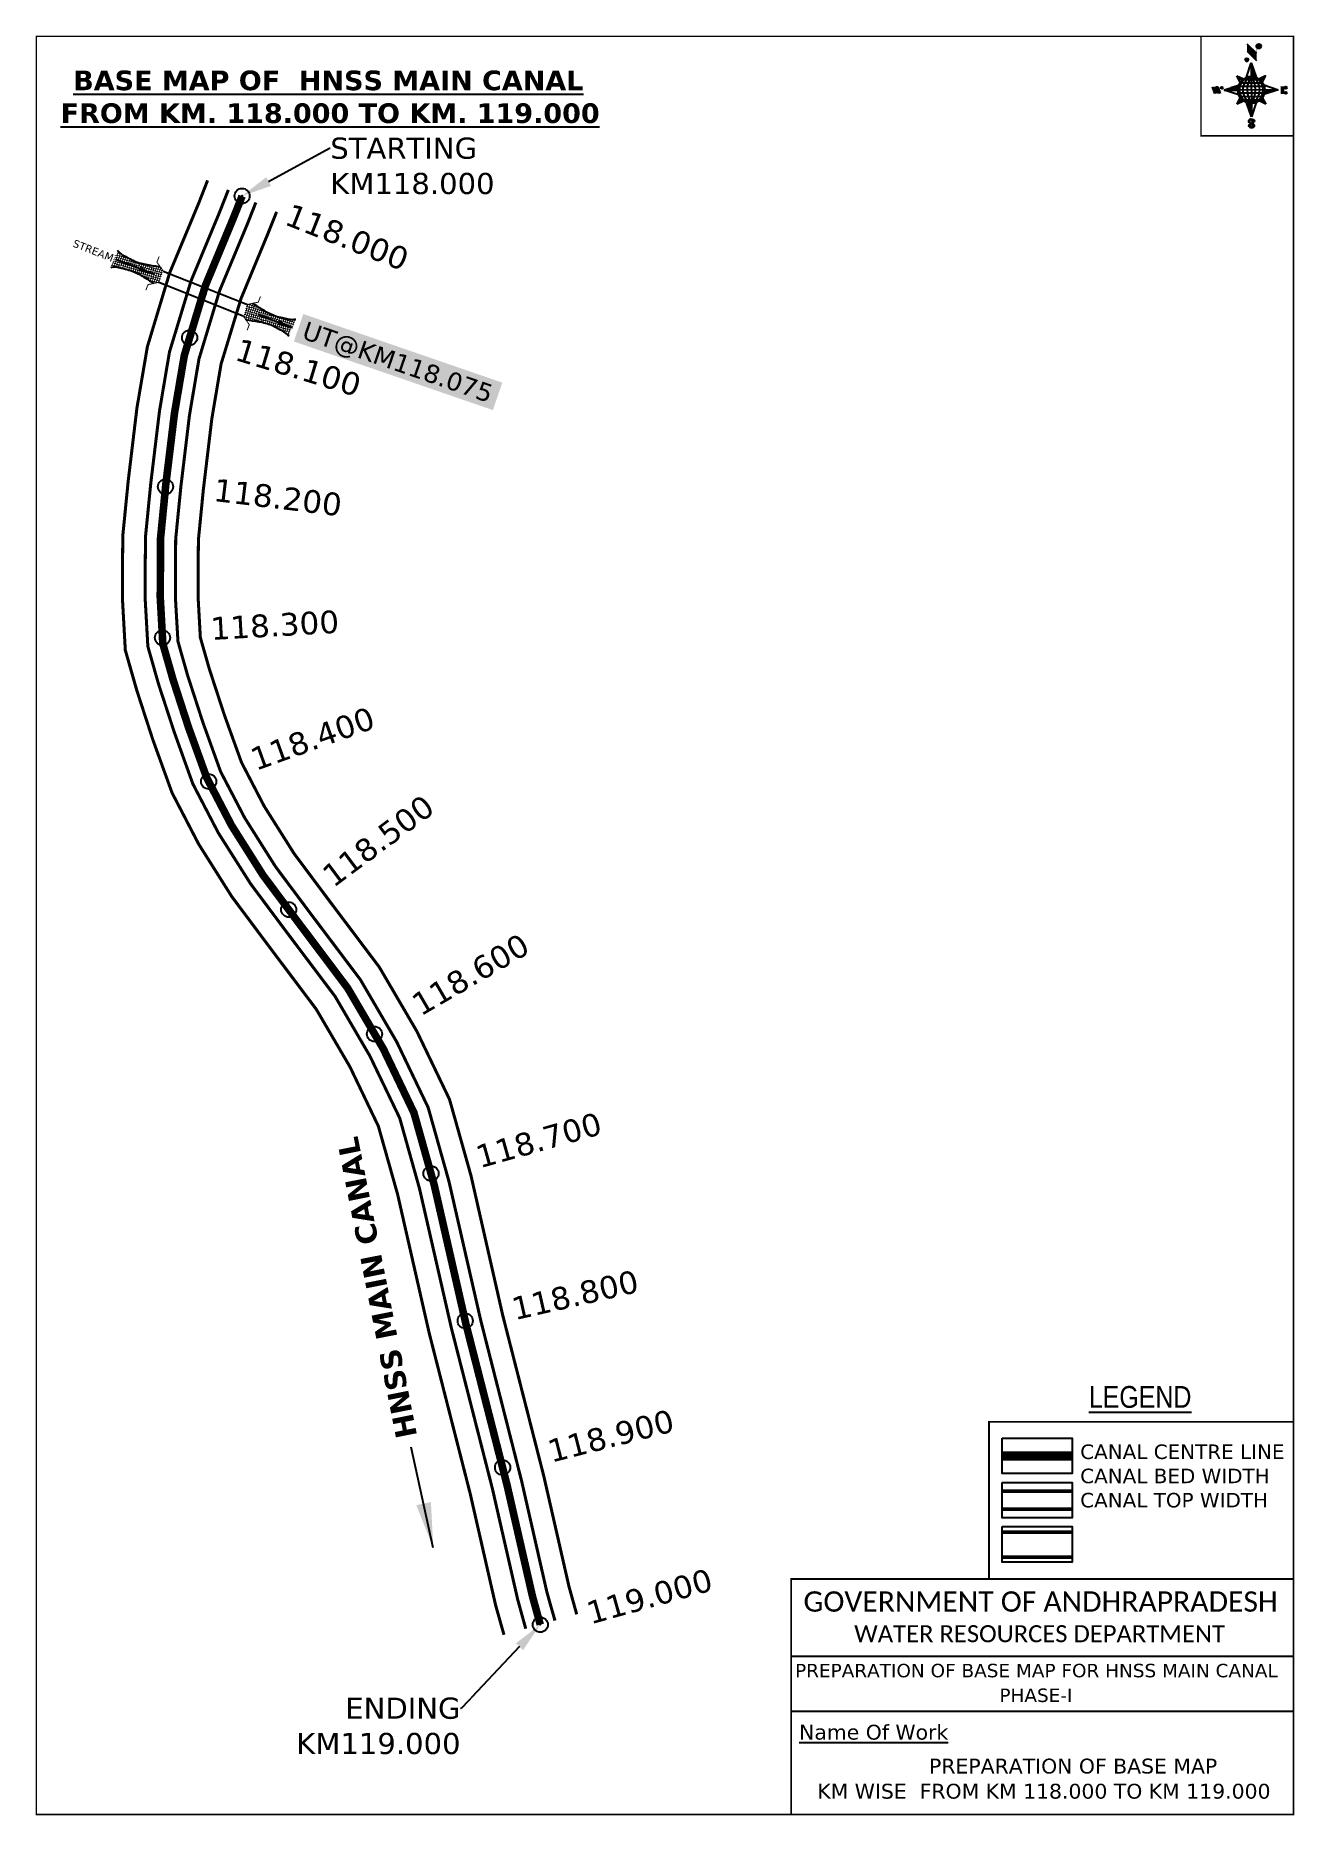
# Model space of a CAD drawing. Header units: inches. Extents: x 767158 to 767991, y 1703691 to 1704867.
import ezdxf
from ezdxf import colors
from ezdxf.entities.mleader import LeaderData, LeaderLine
from ezdxf.enums import TextEntityAlignment as Align
from ezdxf.math import Vec2, Vec3

# ---------------------------------------------------------------- set-up
doc = ezdxf.new("R2010")
doc.units = ezdxf.units.IN
doc.header["$MEASUREMENT"] = 0
doc.header["$PDMODE"] = 32
doc.header["$PDSIZE"] = 10
doc.linetypes.add('HIDDEN2', pattern=[0.1875, 0.125, -0.0625])
for name, color, linetype in [('AQUADUCT', 1, 'Continuous'), ('bord', 1, 'Continuous'), ('CANAL1', 1, 'Continuous'), ('CSMark', 72, 'Continuous'), ('DCBMS', 232, 'Continuous'), ('PAGE', 7, 'Continuous'), ('STRUCTURE', 5, 'Continuous'), ('TEXT', 7, 'Continuous')]:
    doc.layers.add(name, color=color, linetype=linetype)
doc.styles.add('ARIALN', font='ARIALN_1.TTF')
doc.styles.get("Standard").update_dxf_attribs({"font": 'verdana_0.ttf'})
doc.dimstyles.get("Standard").update_dxf_attribs({"dimtxt": 0.18, "dimasz": 0.18, "dimexe": 0.18, "dimexo": 0.0625, "dimgap": 0.09, "dimtad": 0, "dimtih": 1, "dimtoh": 1, "dimdec": 4, "dimzin": 0, "dimdsep": 46, "dimtxsty": 'Standard', "dimcen": 0.09, "dimadec": 0, "dimazin": 0, "dimtfac": 1, "dimtdec": 4, "dimtofl": 0, "dimtmove": 0, "dimatfit": 3, "dimfxl": 0, "dimtolj": 1, "dimtzin": 0, "dimarcsym": 0})
pattern_1 = [(267.297113149, (-8720374.938, 50637915.138), (10.5367255337, -0.497431438), [])]
pattern_2 = [(357.297113149, (-8720374.938, 50637915.138), (0.497431438, 10.5367255337), [])]

# ---------------------------------------------------------------- blocks, each defined once
blk = doc.blocks.new('*X16')
at = {"color": 0, "linetype": 'Continuous'}
for p, q in [((6321.6, 240.5), (6322.3, 241.2)), ((6321.6, 240.3), (6322.3, 241)), ((6321.6, 240.1), (6322.3, 240.8)), ((6321.6, 239.9), (6322.4, 240.7)), ((6321.6, 239.8), (6322.4, 240.6)), ((6321.6, 239.6), (6322.5, 240.5)), ((6321.6, 239.4), (6322.5, 240.3)), ((6321.6, 239.2), (6322.6, 240.2)), ((6321.7, 239.1), (6322.6, 240.1)), ((6321.8, 240.8), (6322.4, 241.4)), ((6321.8, 239), (6322.7, 240)), ((6321.8, 239), (6322.8, 239.9)), ((6321.9, 238.9), (6322.9, 239.8)), ((6322, 238.8), (6323, 239.7)), ((6322.1, 241.3), (6322.4, 241.6)), ((6322.1, 238.7), (6323.1, 239.6)), ((6322.2, 238.6), (6323.1, 239.6)), ((6322.3, 238.5), (6323.2, 239.5)), ((6322.4, 238.5), (6323.3, 239.4)), ((6322.5, 238.4), (6323.4, 239.3)), ((6322.7, 238.4), (6323.6, 239.3)), ((6322.8, 238.3), (6323.7, 239.2)), ((6322.9, 238.3), (6323.8, 239.1)), ((6323.1, 238.2), (6323.9, 239.1)), ((6323.2, 238.2), (6324, 239)), ((6323.3, 238.2), (6324.2, 239)), ((6323.5, 238.1), (6324.3, 238.9)), ((6323.7, 238.1), (6324.4, 238.9)), ((6323.8, 238.1), (6324.6, 238.8)), ((6324.1, 238.2), (6324.7, 238.8)), ((6324.3, 238.3), (6324.9, 238.8)), ((6324.6, 238.3), (6325.1, 238.8)), ((6324.8, 238.4), (6325.2, 238.8)), ((6325.1, 238.5), (6325.4, 238.8)), ((6325.4, 238.6), (6325.6, 238.8))]:
    blk.add_line(p, q, dxfattribs=at)
blk = doc.blocks.new('*X15')
at = {"color": 0, "linetype": 'Continuous'}
for p, q in [((6324.4, 240.3), (6324.5, 240.4)), ((6324.6, 240.3), (6324.8, 240.5)), ((6324.7, 240.2), (6325, 240.5)), ((6324.8, 240.2), (6325.2, 240.6)), ((6325, 240.1), (6325.5, 240.6)), ((6325.1, 240.1), (6325.6, 240.6)), ((6325.2, 240), (6325.8, 240.6)), ((6325.3, 240), (6326, 240.6)), ((6325.4, 239.9), (6326.1, 240.6)), ((6325.5, 239.8), (6326.2, 240.5)), ((6325.6, 239.8), (6326.3, 240.5)), ((6325.7, 239.7), (6326.5, 240.4)), ((6325.9, 239.6), (6326.6, 240.3)), ((6326, 239.5), (6326.7, 240.3)), ((6326, 239.4), (6326.8, 240.2)), ((6326.1, 239.3), (6327, 240.2)), ((6326.2, 239.3), (6327.1, 240.1)), ((6326.3, 239.2), (6327.1, 240)), ((6326.4, 239.1), (6327.2, 239.9)), ((6326.5, 239), (6327.3, 239.8)), ((6326.5, 238.9), (6327.4, 239.7)), ((6326.6, 238.8), (6327.5, 239.6)), ((6326.7, 238.7), (6327.5, 239.5)), ((6326.8, 238.6), (6327.6, 239.4)), ((6326.8, 238.5), (6327.7, 239.3)), ((6326.8, 236.5), (6327.4, 237)), ((6326.9, 238.3), (6327.8, 239.2)), ((6326.9, 238.2), (6327.9, 239.1)), ((6326.9, 236.8), (6327.6, 237.4)), ((6327, 238.1), (6327.8, 239)), ((6327, 237.9), (6327.8, 238.8)), ((6327, 237.8), (6327.8, 238.6)), ((6327, 237.6), (6327.8, 238.4)), ((6327, 237.4), (6327.8, 238.2)), ((6327, 237.3), (6327.8, 238)), ((6327, 237.1), (6327.8, 237.9))]:
    blk.add_line(p, q, dxfattribs=at)
blk = doc.blocks.new('H')
at = {"layer": 'bord', "extrusion": (0.000427885, 0.004792, 0.999988)}
h = blk.add_hatch(dxfattribs=at)
h.set_pattern_fill('LINE', color=8, scale=84.387686, angle=-2.7029, style=0)
h.set_pattern_definition(pattern_2)
h.paths.add_polyline_path([(-492, 786, -0.090992), (-448, 775), (-486, 912)])
h = blk.add_hatch(dxfattribs=at)
h.set_pattern_fill('LINE', color=8, scale=84.387686, angle=-92.7029, style=0)
h.set_pattern_definition(pattern_1)
h.paths.add_polyline_path([(-625, 665, -0.090992), (-615, 710), (-751, 671)])
h = blk.add_hatch(dxfattribs=at)
h.set_pattern_fill('LINE', color=8, scale=84.387686, angle=-2.7029, style=0)
h.set_pattern_definition(pattern_2)
h.paths.add_polyline_path([(-504, 533, -0.090992), (-549, 543), (-510, 406)])
h = blk.add_hatch(dxfattribs=at)
h.set_pattern_fill('LINE', color=8, scale=84.387686, angle=-92.7029, style=0)
h.set_pattern_definition(pattern_1)
h.paths.add_polyline_path([(-246, 647), (-372, 653, -0.090992), (-382, 609)])
for p, q in [((-519, 1020, -1217), (-435, 927, -1216)), ((-516, 1087, -1217), (-432, 994, -1217)), ((-538, 774, -1216), (-487, 906, -1216)), ((-487, 906, -1216), (-493, 780, -1216)), ((-487, 906, -1216), (-448, 769, -1216)), ((-865, 701, -1215), (-847, 638, -1215)), ((-847, 700, -1215), (-829, 637, -1215)), ((-829, 699, -1215), (-811, 636, -1215)), ((-829, 699, -1215), (-811, 698, -1215)), ((-811, 698, -1215), (-794, 635, -1215)), ((-752, 665, -1215), (-615, 704, -1215)), ((-627, 794, -1216), (-567, 760, -1216)), ((-627, 794, -1216), (-584, 747, -1215)), ((-599, 731, -1215), (-627, 794, -1216)), ((-421, 753, -1216), (-359, 781, -1216)), ((-359, 781, -1216), (-405, 739, -1216)), ((-359, 781, -1216), (-392, 721, -1215)), ((-379, 693, -1215), (-246, 641, -1215)), ((-213, 669, -1215), (-217, 601, -1215)), ((-752, 665, -1215), (-625, 659, -1215)), ((-619, 614, -1215), (-752, 665, -1215)), ((-639, 526, -1214), (-606, 585, -1215)), ((-639, 526, -1214), (-593, 568, -1215)), ((-577, 553, -1215), (-639, 526, -1214)), ((-511, 400, -1214), (-549, 537, -1214)), ((-460, 533, -1215), (-511, 400, -1214)), ((-505, 527, -1214), (-511, 400, -1214)), ((-371, 513, -1214), (-431, 546, -1215)), ((-371, 513, -1214), (-414, 560, -1215)), ((-399, 576, -1215), (-371, 513, -1214)), ((-246, 641, -1215), (-383, 603, -1215)), ((-373, 647, -1215), (-246, 641, -1215)), ((-197, 600, -1215), (-194, 668, -1215))]:
    blk.add_line(p, q, dxfattribs=at)
at = {"layer": 'bord', "color": 8, "linetype": 'ByBlock', "extrusion": (0.000427885, 0.004792, 0.999988)}
for p, q in [((-375, 679, -1215), (-620, 691, -1215)), ((-386, 711, -1215), (-605, 722, -1215)), ((-411, 744, -1216), (-578, 752, -1216)), ((-493, 780, -1216), (-505, 527, -1214)), ((-373, 647, -1215), (-625, 659, -1215)), ((-378, 616, -1215), (-623, 628, -1215)), ((-392, 585, -1215), (-611, 595, -1215)), ((-420, 555, -1215), (-587, 562, -1215))]:
    blk.add_line(p, q, dxfattribs=at)
at = {"layer": 'bord', "extrusion": (0.000427885, 0.004792, 0.999988), "elevation": -1212}
for points, const_width in [([(-522, 960), (-516, 1093)], 1.61), ([(-434, 933), (-428, 1066)], 1.61), ([(-870, 707), (-846, 706)], 0.642), ([(-829, 643), (-821, 678)], 0.642), ([(-793, 641), (-782, 694)], 0.642), ([(-223, 676), (-174, 673)], 0.706), ([(-829, 643), (-855, 644)], 0.642), ([(-811, 642), (-784, 641)], 0.642), ([(-177, 605), (-226, 607)], 0.706), ([(-195, 645), (-185, 644)], 0.706)]:
    blk.add_lwpolyline(points, dxfattribs=dict(at, const_width=const_width))
for points, const_width in [([(-414, 1073, 1), (-398, 1058, 1)], 22.3), ([(-530, 950, 1), (-520, 939, 1)], 14.8), ([(-776, 697, 1), (-769, 690, 1)], 8.9), ([(-180, 618, 1), (-173, 611, 1)], 9.79), ([(-178, 667, 1), (-171, 660, 1)], 9.79), ([(-490, 362, 1), (-498, 369, 1)], 11.1), ([(-525, 322, 1), (-533, 329, 1)], 11.1)]:
    blk.add_lwpolyline(points, format="xyb", close=True, dxfattribs=dict(at, const_width=const_width))
for points in [[(-537, 317), (-531, 310), (-520, 307), (-505, 307), (-494, 310), (-486, 318), (-487, 326), (-491, 333), (-494, 336), (-503, 341), (-522, 347), (-530, 352), (-534, 355), (-537, 363), (-537, 373), (-530, 381), (-520, 384), (-504, 384), (-493, 380), (-487, 373)], [(-522, 348), (-526, 354), (-528, 361), (-528, 371), (-526, 375), (-521, 381), (-515, 384)], [(-505, 307), (-499, 312), (-497, 319), (-497, 327), (-501, 335), (-509, 343)]]:
    blk.add_lwpolyline(points, dxfattribs=at)
at = {"layer": 'bord', "extrusion": (0.000427885, 0.004792, 0.999988)}
for centre, radius in [((-406, 1065, -1212), 22.3), ((-525, 944, -1212), 14.8), ((-773, 694, -1212), 8.9), ((-498, 659, -1212), 127), ((-177, 615, -1212), 9.79), ((-174, 663, -1212), 9.79), ((-494, 365, -1212), 11.1), ((-529, 325, -1212), 11.1)]:
    blk.add_circle(centre, radius, dxfattribs=at)
at = {"layer": 'bord', "color": 8, "linetype": 'ByBlock', "extrusion": (0.000427885, 0.004792, 0.999988)}
for centre, radius, start, end in [((-482, 658, -1212), 128, 94.9254, 259.6691), ((-437, 656, -1212), 141, 113.2864, 241.308), ((-316, 651, -1212), 222, 142.5892, 212.0053), ((-560, 662, -1212), 141, 293.2864, 61.308), ((-681, 668, -1212), 222, 322.5892, 32.0053), ((-515, 660, -1212), 128, 274.9254, 79.6691)]:
    blk.add_arc(centre, radius, start, end, dxfattribs=at)
at = {"layer": 'bord', "extrusion": (0.000427885, 0.004792, 0.999988)}
for points in [[(-516, 1093, -1212), (-431, 1000, -1212), (-519, 1026, -1212), (-434, 933, -1212)], [(-864, 707, -1212), (-846, 706, -1212), (-846, 644, -1212), (-829, 643, -1212)], [(-829, 705, -1212), (-811, 704, -1212), (-811, 642, -1212), (-793, 641, -1212)], [(-193, 674, -1212), (-197, 606, -1212), (-213, 675, -1212), (-216, 607, -1212)]]:
    blk.add_solid(points, dxfattribs=at)
at = {"layer": 'bord', "extrusion": (0.000427885, 0.004792, 0.999988), "xscale": 7.977342409717546, "yscale": 7.977342408231451, "zscale": 7.977342408476333, "rotation": 138.0840426661453}
for name, p in [('*X15', (38301, -31929, -1212)), ('*X16', (38314, -31951, -1212))]:
    blk.add_blockref(name, p, dxfattribs=at)
blk = doc.blocks.new('UT')
at = {"layer": 'STRUCTURE'}
h = blk.add_hatch(dxfattribs=at)
h.set_pattern_fill('DASH', color=150, scale=8, angle=-39.6278, style=0)
h.set_pattern_definition([(320.372247933, (-4370.464, -6260.8811), (1.40800153113, 0.132407282), [1, -1])])
h.paths.add_polyline_path([(765163, 1700681.9), (765165.6, 1700680.6), (765167.2, 1700680.3), (765169.1, 1700680), (765172.4, 1700679.6), (765176.4, 1700679.3), (765179.5, 1700679.5), (765183.1, 1700679.9), (765187.7, 1700680.9), (765188.9, 1700681.2), (765193.1, 1700682.2), (765196.1, 1700680.2), (765196.1, 1700672.2), (765193.1, 1700670.2), (765190.5, 1700670.8), (765188.1, 1700671.3), (765185.5, 1700671.8), (765183.6, 1700672.1), (765181, 1700672.5), (765180.3, 1700672.5), (765178.5, 1700672.6), (765176.7, 1700672.6), (765174.6, 1700672.5), (765172.5, 1700672.3), (765170.4, 1700672), (765168.5, 1700671.7), (765166.1, 1700671.2), (765165, 1700670.8), (765163, 1700669.7)])
h.paths.add_polyline_path([(765259.1, 1700682.2), (765256.1, 1700680.2), (765256.1, 1700672.2), (765259.1, 1700670.2), (765261.9, 1700671), (765264.4, 1700671.6), (765266.4, 1700672), (765269.1, 1700672.5), (765272.7, 1700673), (765276.1, 1700673.1), (765278.6, 1700672.9), (765281.2, 1700672.7), (765283.9, 1700672.3), (765286.4, 1700671.9), (765288, 1700671.3), (765289.2, 1700670.6), (765289.1, 1700682.7), (765287.6, 1700681.8), (765285.7, 1700681.2), (765283, 1700680.7), (765281.2, 1700680.4), (765276.7, 1700679.9), (765272.7, 1700679.9), (765268.7, 1700680.3), (765264.8, 1700681), (765261.2, 1700681.7)])
at = {"layer": 'STRUCTURE', "color": 150, "const_width": 0.628}
for points in [[(765190.1, 1700688.2), (765190.1, 1700684.2), (765196.1, 1700680.2), (765256.1, 1700680.2), (765262.1, 1700684.2), (765262.1, 1700688.2)], [(765190.1, 1700664.2), (765190.1, 1700668.2), (765196.1, 1700672.2), (765256.1, 1700672.2), (765262.1, 1700668.2), (765262.1, 1700664.2)]]:
    blk.add_lwpolyline(points, dxfattribs=at)
at = {"layer": 'STRUCTURE', "color": 150}
for points in [[(765196.1, 1700680.2), (765256.1, 1700680.2)], [(765196.1, 1700672.2), (765256.1, 1700672.2)], [(765196.1, 1700672.2), (765256.1, 1700672.2)]]:
    blk.add_lwpolyline(points, dxfattribs=at)
at = {"layer": 'STRUCTURE', "color": 0}
blk.add_circle((765226.1, 1700676.2), 1.89, dxfattribs=at)
at = {"layer": 'STRUCTURE', "color": 150}
for points in [[(765163, 1700681.9), (765164.4, 1700681.1), (765167.9, 1700680.2), (765171.2, 1700679.8), (765176.1, 1700679.4), (765184.7, 1700680.3), (765193.1, 1700682.2)], [(765289.1, 1700682.7), (765287.8, 1700681.9), (765284.3, 1700680.9), (765280.9, 1700680.4), (765276.1, 1700679.8), (765267.4, 1700680.5), (765259.1, 1700682.2)], [(765163, 1700669.7), (765164.3, 1700670.6), (765167.8, 1700671.6), (765171.2, 1700672.1), (765176, 1700672.6), (765184.7, 1700672), (765193.1, 1700670.2)], [(765289.2, 1700670.6), (765287.8, 1700671.4), (765284.2, 1700672.3), (765280.9, 1700672.7), (765276.1, 1700673.1), (765267.4, 1700672.2), (765259.1, 1700670.2)]]:
    blk.add_spline(points, degree=3, dxfattribs=at)
at = {"layer": 'STRUCTURE', "color": 0}
blk.add_text('STREAM', height=5, dxfattribs=at).set_placement((765148.2, 1700675.8), align=Align.MIDDLE_CENTER)
for points in [[(765190.9, 1700676), (765164.2, 1700675.8)], [(765289.3, 1700676.7), (765265.4, 1700676.4)]]:
    blk.add_leader(points, dimstyle='Standard', override={"dimasz": 10, "dimgap": 0.09, "dimtad": 0}, dxfattribs=at)

msp = doc.modelspace()

# ---------------------------------------------------------------- linework, layer by layer
at = {"color": 3}
for p in [(767295, 1704761.1), (767260.3, 1704667.4), (767244.4, 1704568.9), (767242.4, 1704469.1), (767272.9, 1704374.1), (767325.8, 1704289.4), (767382.5, 1704207.2), (767419.9, 1704115), (767442.5, 1704017.6), (767467.2, 1703920.7), (767492.1, 1703816.8)]:
    msp.add_point(p, dxfattribs=at)
at = {"layer": 'CANAL1', "color": 200, "const_width": 2}
for points in [[(767272.2, 1704771.4), (767266.1, 1704755.8), (767247.1, 1704710.2), (767232.4, 1704661.5), (767225.5, 1704621.1), (767219.7, 1704572.6), (767216.1, 1704536.2), (767215.9, 1704495), (767217.8, 1704460.9), (767225.4, 1704434.3), (767236, 1704401.7), (767248.7, 1704366.6), (767266.3, 1704332.7), (767288.2, 1704298), (767311.8, 1704266.4), (767344, 1704223.6), (767366.3, 1704185.5), (767385.1, 1704146.2), (767397.8, 1704101.2), (767418.7, 1704009.4), (767445.8, 1703903.3), (767462.6, 1703829.6), (767468.1, 1703810.1)], [(767317.8, 1704750.6), (767312.4, 1704737), (767294.3, 1704693.3), (767281.1, 1704650), (767275, 1704613.9), (767269.4, 1704567.1), (767266.1, 1704533.6), (767265.9, 1704496.3), (767267.4, 1704469.2), (767273.2, 1704448.9), (767283.3, 1704418), (767294.6, 1704386.7), (767309.7, 1704357.6), (767329.4, 1704326.4), (767351.8, 1704296.4), (767385.7, 1704251.4), (767410.5, 1704209), (767432.1, 1704164), (767446.3, 1704113.6), (767467.3, 1704021.2), (767494.4, 1703915.1), (767511.1, 1703841.9), (767516.2, 1703823.6)]]:
    msp.add_lwpolyline(points, dxfattribs=at)
at = {"layer": 'CANAL1', "color": 5, "const_width": 2}
for points in [[(767285.9, 1704765.1), (767280, 1704750.1), (767261.3, 1704705.1), (767247, 1704658), (767240.4, 1704619), (767234.6, 1704570.9), (767231.1, 1704535.4), (767230.9, 1704495.4), (767232.7, 1704463.4), (767239.7, 1704438.7), (767250.2, 1704406.6), (767262.4, 1704372.6), (767279.3, 1704340.1), (767300.6, 1704306.5), (767323.8, 1704275.4), (767356.5, 1704232), (767379.5, 1704192.6), (767399.2, 1704151.6), (767412.3, 1704104.9), (767433.3, 1704013), (767460.4, 1703906.9), (767477.2, 1703833.3), (767482.5, 1703814.1)], [(767501.8, 1703819.5), (767501.8, 1703819.5), (767496.5, 1703838.2), (767479.8, 1703911.6), (767452.8, 1704017.7), (767431.7, 1704109.9), (767418, 1704158.6), (767397.2, 1704202), (767373.2, 1704243.1), (767339.8, 1704287.4), (767317.1, 1704317.8), (767296.7, 1704350.1), (767280.8, 1704380.6), (767269.1, 1704413.1), (767258.9, 1704444.5), (767252.6, 1704466.7), (767250.9, 1704495.9), (767251.1, 1704534.4), (767254.5, 1704568.7), (767260.2, 1704616.1), (767266.5, 1704653.4), (767280.1, 1704698.4), (767298.5, 1704742.6), (767304.1, 1704756.8)]]:
    msp.add_lwpolyline(points, dxfattribs=at)
at = {"layer": 'CANAL1', "color": 1, "linetype": 'HIDDEN2', "ltscale": 100, "const_width": 5}
msp.add_lwpolyline([(767295, 1704761), (767289.2, 1704746.4), (767270.7, 1704701.8), (767256.8, 1704655.7), (767250.3, 1704617.5), (767244.5, 1704569.8), (767241.1, 1704534.9), (767240.9, 1704495.7), (767242.6, 1704465.1), (767249.3, 1704441.6), (767259.6, 1704409.8), (767271.6, 1704376.6), (767288, 1704345.1), (767308.8, 1704312.2), (767331.8, 1704281.4), (767364.8, 1704237.5), (767388.4, 1704197.3), (767408.6, 1704155.1), (767422, 1704107.4), (767443, 1704015.3), (767470.1, 1703909.2), (767486.9, 1703835.7), (767492.1, 1703816.8)], dxfattribs=at)
at = {"layer": 'CANAL1', "color": 1, "linetype": 'HIDDEN2', "ltscale": 100, "const_width": 6, "elevation": -0.4}
msp.add_lwpolyline([(767843.6, 1703928.3), (767797.5, 1703928.3)], dxfattribs=at)
at = {"layer": 'CANAL1', "color": 5, "const_width": 2.4, "elevation": -0.4}
for points in [[(767843.6, 1703905.1), (767797.5, 1703905.1)], [(767843.6, 1703893.1), (767797.5, 1703893.1)]]:
    msp.add_lwpolyline(points, dxfattribs=at)
at = {"layer": 'CANAL1', "color": 200, "const_width": 2.4, "elevation": -0.4}
for points in [[(767843.6, 1703877.9), (767797.5, 1703877.9)], [(767843.6, 1703861.4), (767797.5, 1703861.4)]]:
    msp.add_lwpolyline(points, dxfattribs=at)
at = {"layer": 'PAGE', "const_width": 1}
msp.add_lwpolyline([(767159, 1704866.6), (767159, 1703691.3), (767990, 1703691.3), (767990, 1704866.6), (767159, 1704866.6)], dxfattribs=at)
at = {"layer": 'PAGE'}
for points, const_width in [([(767990, 1704866.6), (767928.9, 1704866.6), (767928.9, 1704800.8), (767990, 1704800.8)], 1), ([(767990, 1703847), (767788.7, 1703847), (767788.7, 1703950.8), (767990, 1703950.8)], 1.2), ([(767657.9, 1703847), (767990, 1703847), (767990, 1703691.3), (767657.9, 1703691.3)], 1.2)]:
    msp.add_lwpolyline(points, close=True, dxfattribs=dict(at, const_width=const_width))
at = {"layer": 'PAGE', "elevation": -0.4}
for points in [[(767797.5, 1703940.1), (767843.6, 1703940.1), (767843.6, 1703916.6), (767797.5, 1703916.6)], [(767797.5, 1703910.8), (767843.6, 1703910.8), (767843.6, 1703887.3), (767797.5, 1703887.3)], [(767797.5, 1703881.6), (767843.6, 1703881.6), (767843.6, 1703858.1), (767797.5, 1703858.1)]]:
    msp.add_lwpolyline(points, close=True, dxfattribs=at)
at = {"layer": 'PAGE'}
for points in [[(767657.9, 1703796), (767990, 1703796)], [(767657.9, 1703759.6), (767990, 1703759.6)]]:
    msp.add_lwpolyline(points, dxfattribs=at)

# ---------------------------------------------------------------- block references
at = {"layer": 'AQUADUCT', "color": 1, "xscale": 0.0703495379661093, "yscale": 0.07034953800030053, "zscale": 0.07034953795990817, "rotation": 3.078330607406165}
msp.add_blockref('H', (767999.6, 1704787.2, 85.4), dxfattribs=at)
at = {"layer": 'STRUCTURE', "color": 0, "rotation": 338.41694330898}
msp.add_blockref('UT', (-569896.3, 404751), dxfattribs=at)

# ---------------------------------------------------------------- texts
at = {"layer": 'CANAL1', "insert": (767397.2, 1703937.9), "char_height": 14, "width": 205.129, "attachment_point": 1, "rotation": 101.2348}
msp.add_mtext('\\pi0.96322;{\\fVerdana|b1|i0|c0|p34;HNSS MAIN CANAL}', dxfattribs=at)
at = {"layer": 'CSMark', "color": 1}
for s, rotation, p in [('118.000', 338.4143, (767324.9, 1704749.6)), ('118.100', 343.1433, (767291.5, 1704660.1)), ('118.200', 353.1366, (767276.4, 1704567)), ('118.300', 3.2448, (767274.1, 1704475.1)), ('118.400', 19.7901, (767301.5, 1704388.1)), ('118.500', 36.7315, (767350.8, 1704309.5)), ('118.600', 30.3164, (767409.2, 1704225.1)), ('118.700', 15.7103, (767450.1, 1704125.6)), ('118.800', 12.8562, (767473.6, 1704025.3)), ('118.900', 14.3217, (767497.5, 1703931.1)), ('119.000', 15.6431, (767523.3, 1703824.1))]:
    msp.add_text(s, height=15, rotation=rotation, dxfattribs=at).set_placement(p, align=Align.MIDDLE_LEFT)
at = {"layer": 'PAGE', "extrusion": (0.000201441, 0.004807, 0.999988), "style": 'ARIALN'}
msp.add_text('%%ULEGEND', height=14.4, rotation=359.9999, dxfattribs=at).set_placement((767888.6, 1703946.9, 8345.4), align=Align.MIDDLE)
at = {"layer": 'PAGE', "extrusion": (0.000201441, 0.004807, 0.999988)}
for s, height, p in [('PREPARATION OF BASE MAP FOR HNSS MAIN CANAL', 8.878, (767660.5, 1703761.6, 8344.4)), ('%%UName Of Work', 9.822, (767663.2, 1703720.4, 8343.1))]:
    msp.add_text(s, height=height, rotation=359.9999, dxfattribs=at).set_placement(p)
for s, height, p in [('PHASE-I', 8.88, (767819.7, 1703749.7, 8344.4)), ('PREPARATION OF BASE MAP', 9.822, (767844.3, 1703702.9, 8343.2)), ('KM WISE  FROM KM 118.000 TO KM 119.000', 9.822, (767825, 1703686.3, 8343.2))]:
    msp.add_text(s, height=height, rotation=359.9999, dxfattribs=at).set_placement(p, align=Align.MIDDLE_CENTER)
at = {"layer": 'PAGE', "extrusion": (0.000201441, 0.004807, 0.999988), "attachment_point": 1, "text_direction": (1, -1e-06, -0.000201)}
for s, insert, char_height, width in [('CANAL CENTRE LINE CANAL BED WIDTH {\\H2.3741x; }CANAL TOP WIDTH{\\H1.9188x; }', (767849, 1703935.9, -0.4), 9.6, 168.926), ('\\pi3.5885;{\\fCalibri|b0|i0|c0|p34;\\H1.3333x;GOVERNMENT OF ANDHRAPRADESH\\P\\pi37.073;\\H0.83998x;WATER RESOURCES DEPARTMENT}', (767662.5, 1703838.8, -1.3), 10.059, 321.276)]:
    msp.add_mtext(s, dxfattribs=dict(at, insert=insert, char_height=char_height, width=width))
at = {"layer": 'STRUCTURE', "color": 5, "insert": (767337.7, 1704678.5), "char_height": 12, "width": 131.943, "attachment_point": 1, "rotation": 340.9742, "bg_fill": 1, "box_fill_scale": 1.3, "bg_fill_color": 7, "bg_fill_true_color": 16777215, "bg_fill_transparency": 4390977}
msp.add_mtext('UT@KM118.075', dxfattribs=at)
at = {"layer": 'TEXT', "color": 1, "insert": (767161.6, 1704844), "char_height": 13, "width": 379.826, "attachment_point": 1}
msp.add_mtext('\\pi21.755;{\\fVerdana|b1|i0|c0|p34;\\LBASE MAP OF  HNSS MAIN CANAL \\P\\pi13.452;FROM KM. 118.000 TO KM. 119.000}', dxfattribs=at)

# ---------------------------------------------------------------- leaders
at = {"layer": 'CANAL1'}
msp.add_leader([(767421.4, 1703867.5), (767406.8, 1703934.2)], dimstyle='Standard', override={"dimasz": 30, "dimgap": 0.09, "dimtad": 0}, dxfattribs=at)
at = {"layer": 'DCBMS', "color": 5}
ml = msp.add_multileader_mtext('Standard', dxfattribs=at)
ml.set_content('STARTING\\PKM118.000', color=5)
ml.set_leader_properties()
ml.build(insert=Vec2(0, 0))
ml.multileader.update_dxf_attribs({"dogleg_length": 0.36, "arrow_head_size": 20})
ctx = ml.context
ctx.base_point, ctx.char_height, ctx.arrow_head_size, ctx.landing_gap_size, ctx.plane_origin = Vec3(767353.2, 1704792.6), 14, 20, 0.09, Vec3(767532.6, 1704853.1)
notes = []
notes.append((ctx, [(1, (1, 1, 0), (767352.8, 1704792.6), (1, 0), 0.36, [(0, [(767295, 1704761.1)], 0, [])])]))
ctx.mtext.insert, ctx.mtext.flow_direction = Vec3(767353.3, 1704799.7), 5
for ctx, leaders in notes:
    for number, flags, end, landing, length, lines in leaders:
        leader = LeaderData()
        leader.index, (leader.has_last_leader_line, leader.has_dogleg_vector, leader.attachment_direction) = number, flags
        leader.last_leader_point, leader.dogleg_vector, leader.dogleg_length = Vec3(end), Vec3(landing), length
        for number, points, colour, breaks in lines:
            line = LeaderLine()
            line.index, line.vertices, line.color, line.breaks = number, Vec3.list(points), colors.encode_raw_color(colour), breaks
            leader.lines.append(line)
        ctx.leaders.append(leader)

# ---------------------------------------------------------------- next in the draw order: leaders
ml = msp.add_multileader_mtext('Standard', dxfattribs=at)
ml.set_content('ENDING \\PKM119.000', color=5)
ml.set_leader_properties()
ml.build(insert=Vec2(0, 0))
ml.multileader.update_dxf_attribs({"dogleg_length": 0.36, "arrow_head_size": 20})
ctx = ml.context
ctx.base_point, ctx.char_height, ctx.arrow_head_size, ctx.landing_gap_size, ctx.plane_origin = Vec3(767332.4, 1703761.4), 14, 20, 0.09, Vec3(767475.8, 1703683.1)
ctx.text_align_type = 2
notes = []
notes.append((ctx, [(0, (1, 1, 0), (767439.8, 1703761.4), (-1, 0), 0.36, [(0, [(767492.1, 1703816.8)], 0, [])])]))
ctx.mtext.insert, ctx.mtext.width, ctx.mtext.alignment, ctx.mtext.flow_direction = Vec3(767439.4, 1703768.6), 108.896, 3, 5
ctx.mtext.has_bg_fill, ctx.mtext.bg_color, ctx.mtext.bg_scale_factor, ctx.mtext.bg_transparency, ctx.mtext.use_window_bg_color = 1, -1027028792, 1.5, 0, 1
for ctx, leaders in notes:
    for number, flags, end, landing, length, lines in leaders:
        leader = LeaderData()
        leader.index, (leader.has_last_leader_line, leader.has_dogleg_vector, leader.attachment_direction) = number, flags
        leader.last_leader_point, leader.dogleg_vector, leader.dogleg_length = Vec3(end), Vec3(landing), length
        for number, points, colour, breaks in lines:
            line = LeaderLine()
            line.index, line.vertices, line.color, line.breaks = number, Vec3.list(points), colors.encode_raw_color(colour), breaks
            leader.lines.append(line)
        ctx.leaders.append(leader)

doc.saveas('drawing.dxf')
